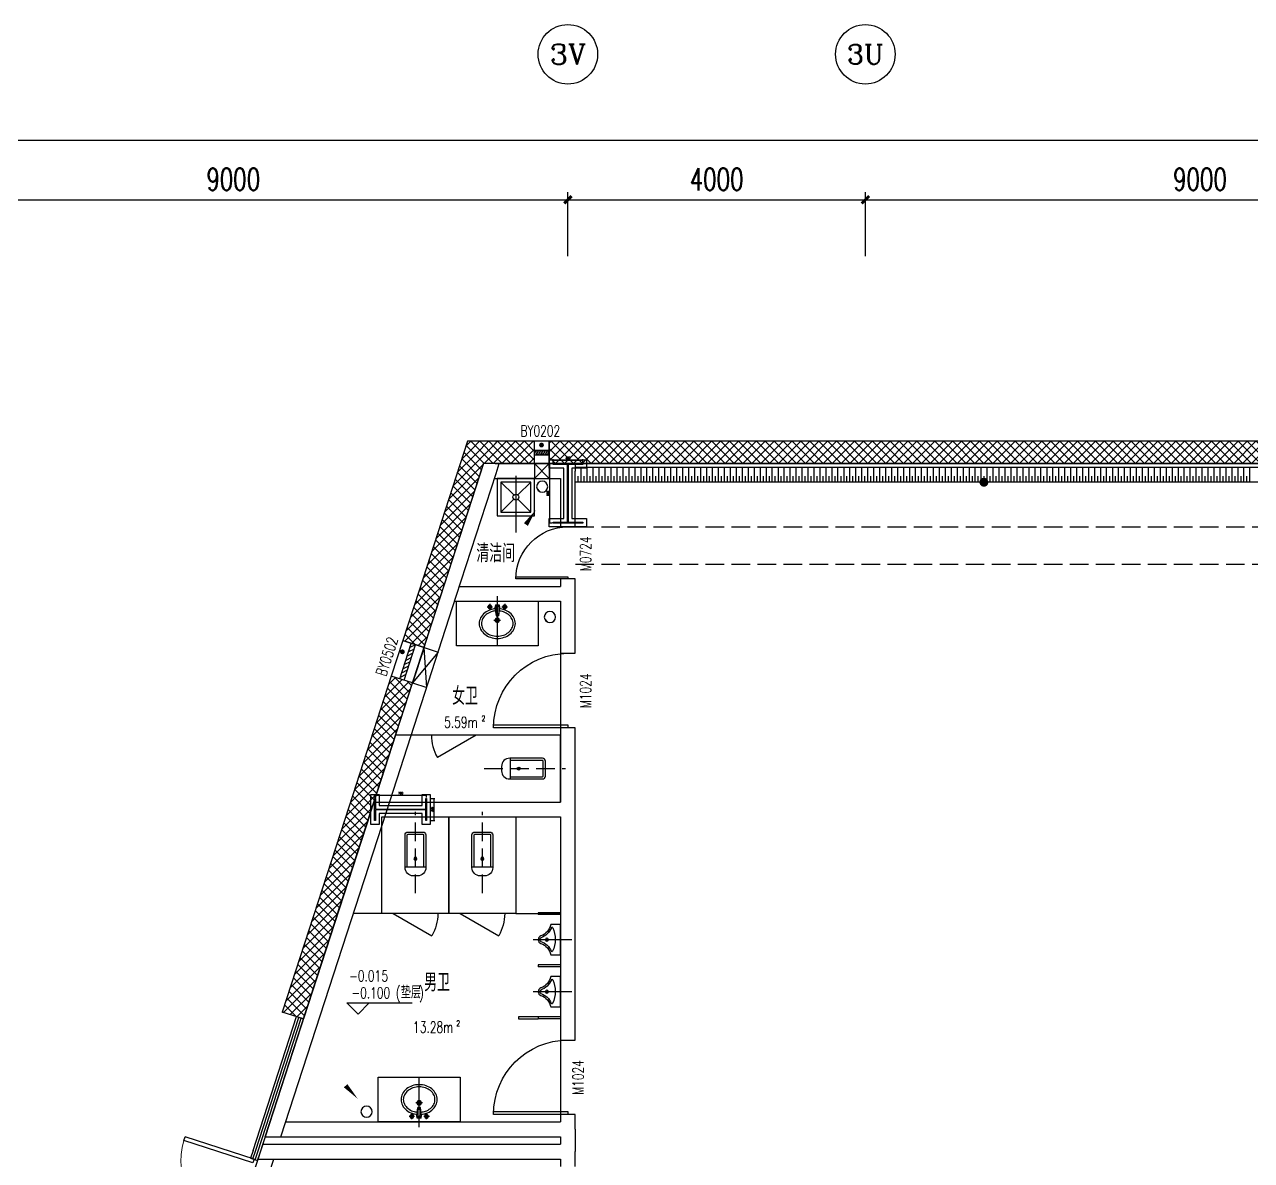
# Model space of a CAD drawing. Extents: x -474411 to 577939, y 0 to 1014176.
# Drawn here: x -302161 to -285662, y 611751 to 627024 of the extents above; entities that cross this region are included whole.
import ezdxf
from ezdxf.enums import TextEntityAlignment as Align

# ---------------------------------------------------------------- set-up
doc = ezdxf.new("R2010")
doc.units = 0
doc.header["$LTSCALE"] = 1000
doc.header["$MEASUREMENT"] = 0
for name, pattern in [('10平面$1$DOTE', [2.42, 2, -0.2, 0.02, -0.2]), ('DASH', [0.35, 0.25, -0.1]), ('DOTE', [2.42, 2, -0.2, 0.02, -0.2])]:
    doc.linetypes.add(name, pattern=pattern)
doc.layers.get('Defpoints').update_dxf_attribs({"color": 210})
for name, color, linetype in [('10平面$1$A-AXIS-DOTE', 14, '10平面$1$DOTE'), ('A-AXIS-D', 1, 'Continuous'), ('A-AXIS-DOTE', 14, 'DOTE'), ('A-AXIS-DP', 126, 'Continuous'), ('A-AXIS-SYMB', 3, 'Continuous'), ('A-HATCH-2', 251, 'Continuous'), ('A-LIN-V', 9, 'Continuous'), ('A-WC', 223, 'Continuous'), ('A-WINDOW', 140, 'Continuous'), ('A-彩色打印层', 12, 'Continuous'), ('A-防火门窗', 1, 'Continuous'), ('AS-COLN', 6, 'Continuous'), ('AS-WALL', 40, 'Continuous'), ('AS-结构边线层', 200, 'Continuous'), ('DIM_SYMB', 3, 'Continuous'), ('PUB_HATCH', 8, 'Continuous'), ('PUB_TEXT', 7, 'Continuous'), ('建-墙-幕', 4, 'Continuous'), ('建-房间', 7, 'Continuous'), ('建-标高', 3, 'Continuous'), ('建-门', 4, 'Continuous'), ('建-门窗编号', 7, 'Continuous')]:
    doc.layers.add(name, color=color, linetype=linetype)
doc.styles.add('_TCH_AXIS', font='COMPLEX', dxfattribs={"bigfont": 'GBCBIG'})
doc.styles.add('_TCH_DIM_T3', font='SIMPLEX', dxfattribs={"width": 0.705882, "bigfont": 'GBCBIG'})
doc.styles.add('_TCH_SPACE', font='SIMPLEX', dxfattribs={"height": 5, "bigfont": 'GBCBIG'})
doc.styles.add('A-STANDARD', font='SIMPLEX', dxfattribs={"bigfont": 'GBCBIG'})
doc.styles.add('A-WIN-LABEL', font='SIMPLEX', dxfattribs={"bigfont": 'GBCBIG'})
doc.dimstyles.new('_TCH_ARCH&&10', dxfattribs={"dimtxt": 29.75, "dimasz": 10, "dimexe": 10, "dimexo": 10, "dimgap": 12.625, "dimtad": 1, "dimdec": 0, "dimzin": 0, "dimdsep": 46, "dimtxsty": '_TCH_DIM_T3', "dimblk": 'ARCHTICK', "dimcen": 0.09, "dimclrt": 7, "dimazin": 2, "dimtfac": 1, "dimtdec": 0, "dimtix": 1, "dimtmove": 2, "dimatfit": 3, "dimfxl": 0, "dimtolj": 1, "dimtzin": 0, "dimarcsym": 0})
doc.dimstyles.new('_TCH_ARCH&&100', dxfattribs={"dimtxt": 297.5, "dimasz": 100, "dimexe": 100, "dimexo": 100, "dimgap": 126.25, "dimtad": 1, "dimdec": 0, "dimzin": 0, "dimdsep": 46, "dimtxsty": '_TCH_DIM_T3', "dimblk": 'ARCHTICK', "dimcen": 0.09, "dimclrt": 7, "dimazin": 2, "dimtfac": 1, "dimtdec": 0, "dimtix": 1, "dimtmove": 2, "dimatfit": 3, "dimfxl": 0, "dimtolj": 1, "dimtzin": 0, "dimarcsym": 0})
pattern_1 = [(45, (60, 0), (-60.000061, 60.000061), []), (135, (60, 0), (-60.000061, -60.000061), [])]

# ---------------------------------------------------------------- blocks, each defined once
blk = doc.blocks.new('厕卫')
at = {"layer": 'A-AXIS-DOTE', "color": 8, "linetype": 'DASH'}
blk.add_line((50, -823), (50, 272), dxfattribs=at)
at = {"layer": 'A-WC', "color": 8}
for p, q in [((-60, -40), (-60, -470)), ((150, -30), (-50, -30)), ((160, -470), (160, -40)), ((190, -470), (-90, -470)), ((350, -1097), (-170, -1397))]:
    blk.add_line(p, q, dxfattribs=at)
blk.add_lwpolyline([(-400, 203), (-400, -1097), (500, -1097), (500, 203)], close=True, dxfattribs=at)
blk.add_lwpolyline([(190, -40, 0.414214), (150, 0), (-50, 0, 0.414214), (-90, -40), (-90, -480, 0.414214), (20, -590), (80, -590, 0.414214), (190, -480)], format="xyb", close=True, dxfattribs=at)
blk.add_circle((50, -359), 20, dxfattribs=at)
for centre, radius, start, end in [((-50, -40), 10, 90, 180), ((150, -40), 10, 0, 90), ((350, -1097), 600, 180, 209.9999)]:
    blk.add_arc(centre, radius, start, end, dxfattribs=at)
for p in [(50, 0), (50, -359)]:
    blk.add_point(p, dxfattribs=at)
blk = doc.blocks.new('A$C34D37DA4')
at = {"color": 8, "ltscale": 0.5}
for points in [[(-250, -108), (250, -108), (250, 392), (-250, 392)], [(-200, -58), (200, -58), (200, 342), (-200, 342)]]:
    blk.add_lwpolyline(points, close=True, dxfattribs=at)
for points in [[(-200, 342), (-28, 171)], [(28, 171), (200, 342)], [(-200, -58), (-28, 114)], [(28, 114), (200, -58)]]:
    blk.add_lwpolyline(points, dxfattribs=at)
blk.add_circle((0, 142), 40, dxfattribs=at)
at = {"layer": 'A-AXIS-DOTE', "color": 8}
blk.add_lwpolyline([(0, 427), (0, -333)], dxfattribs=at)
blk = doc.blocks.new('43243')
at = {"layer": 'AS-结构边线层', "color": 8}
blk.add_lwpolyline([(-252354, 620570), (-254454, 620570), (-254454, 621120), (-263994, 621120), (-263994, 621290), (-277514, 621290), (-277514, 621120), (-279354, 621120), (-279354, 620570), (-281454, 620570), (-281454, 621120), (-295987, 621120), (-313454, 567286)], dxfattribs=at)
blk = doc.blocks.new('4324324')
at = {"layer": 'A-HATCH-2', "linetype": 'DASH'}
for p, q in [((-294754, 620270), (-135554, 620270)), ((-294754, 619770), (-135554, 619770))]:
    blk.add_line(p, q, dxfattribs=at)
blk = doc.blocks.new('_ArchTick')
at = {"color": 0, "linetype": 'ByBlock', "const_width": 0.4}
blk.add_lwpolyline([(-0.5, -0.5), (0.5, 0.5)], dxfattribs=at)
blk = doc.blocks.new('*D1169')
at = {"layer": 'A-AXIS-DP', "color": 0, "lineweight": -2}
for p, q in [((-295054, 621130), (-295054, 621179)), ((-295054, 621169), (-294654, 621169)), ((-294654, 621130), (-294654, 621179))]:
    blk.add_line(p, q, dxfattribs=at)
at = {"layer": 'Defpoints', "color": 0}
for p in [(-295054, 621120), (-294654, 621169), (-294654, 621120)]:
    blk.add_point(p, dxfattribs=at)
at = {"layer": 'A-AXIS-DP', "color": 0, "lineweight": -2, "xscale": 10, "yscale": 10, "zscale": 10, "rotation": 180}
blk.add_blockref('_ArchTick', (-295054, 621169), dxfattribs=at)
at = {"layer": 'A-AXIS-DP', "color": 0, "lineweight": -2, "xscale": 10, "yscale": 10, "zscale": 10}
blk.add_blockref('_ArchTick', (-294654, 621169), dxfattribs=at)
at = {"layer": 'A-AXIS-DP', "color": 7, "insert": (-294854, 621196), "char_height": 29.8, "attachment_point": 5, "style": '_TCH_DIM_T3'}
blk.add_mtext('\\A1;400', dxfattribs=at)
blk = doc.blocks.new('*D1170')
at = {"layer": 'A-AXIS-DP', "color": 0, "lineweight": -2}
for p, q in [((-295064, 621120), (-295105, 621120)), ((-295095, 620320), (-295095, 621120)), ((-295064, 620320), (-295105, 620320))]:
    blk.add_line(p, q, dxfattribs=at)
at = {"layer": 'Defpoints', "color": 0}
for p in [(-295095, 621120), (-295054, 621120), (-295054, 620320)]:
    blk.add_point(p, dxfattribs=at)
at = {"layer": 'A-AXIS-DP', "color": 0, "lineweight": -2, "xscale": 10, "yscale": 10, "zscale": 10}
for p, rotation in [((-295095, 621120), 90), ((-295095, 620320), 270)]:
    blk.add_blockref('_ArchTick', p, dxfattribs=dict(at, rotation=rotation))
at = {"layer": 'A-AXIS-DP', "color": 7, "insert": (-295123, 620720), "char_height": 29.8, "attachment_point": 5, "rotation": 90, "style": '_TCH_DIM_T3'}
blk.add_mtext('\\A1;800', dxfattribs=at)
blk = doc.blocks.new('*D1365')
at = {"layer": 'A-AXIS-DP', "color": 0, "lineweight": -2}
for p, q in [((-296694, 616620), (-296645, 616620)), ((-296655, 616620), (-296655, 616320)), ((-296694, 616320), (-296645, 616320))]:
    blk.add_line(p, q, dxfattribs=at)
at = {"layer": 'Defpoints', "color": 0}
for p in [(-296704, 616620), (-296704, 616320), (-296655, 616320)]:
    blk.add_point(p, dxfattribs=at)
at = {"layer": 'A-AXIS-DP', "color": 0, "lineweight": -2, "xscale": 10, "yscale": 10, "zscale": 10}
for p, rotation in [((-296655, 616620), 90), ((-296655, 616320), 270)]:
    blk.add_blockref('_ArchTick', p, dxfattribs=dict(at, rotation=rotation))
at = {"layer": 'A-AXIS-DP', "color": 7, "insert": (-296683, 616470), "char_height": 29.8, "attachment_point": 5, "rotation": 90, "style": '_TCH_DIM_T3'}
blk.add_mtext('\\A1;300', dxfattribs=at)
blk = doc.blocks.new('*D1366')
at = {"layer": 'A-AXIS-DP', "color": 0, "lineweight": -2}
for p, q in [((-297454, 616630), (-297454, 616671)), ((-297454, 616661), (-296754, 616661)), ((-296754, 616630), (-296754, 616671))]:
    blk.add_line(p, q, dxfattribs=at)
at = {"layer": 'Defpoints', "color": 0}
for p in [(-297454, 616620), (-296754, 616661), (-296754, 616620)]:
    blk.add_point(p, dxfattribs=at)
at = {"layer": 'A-AXIS-DP', "color": 0, "lineweight": -2, "xscale": 10, "yscale": 10, "zscale": 10, "rotation": 180}
blk.add_blockref('_ArchTick', (-297454, 616661), dxfattribs=at)
at = {"layer": 'A-AXIS-DP', "color": 0, "lineweight": -2, "xscale": 10, "yscale": 10, "zscale": 10}
blk.add_blockref('_ArchTick', (-296754, 616661), dxfattribs=at)
at = {"layer": 'A-AXIS-DP', "color": 7, "insert": (-297104, 616689), "char_height": 29.8, "attachment_point": 5, "style": '_TCH_DIM_T3'}
blk.add_mtext('\\A1;700', dxfattribs=at)
blk = doc.blocks.new('$lvtry$00000224')
at = {"color": 0}
for p, q in [((-363, 0), (-363, -300)), ((-338, 0), (-363, 0)), ((-338, 0), (-338, -300)), ((337, 0), (337, -300)), ((362, 0), (337, 0)), ((362, 0), (362, -300)), ((-338, -300), (-363, -300)), ((362, -300), (337, -300))]:
    blk.add_line(p, q, dxfattribs=at)
at = {"color": 0, "elevation": 0}
blk.add_lwpolyline([(-205, -131), (-205, 0), (205, 0), (205, -131, 0.268068), (51, -263, -0.317765), (0, -300, -0.317765), (-51, -263, 0.268068)], format="xyb", close=True, dxfattribs=at)
at = {"color": 0}
blk.add_circle((0, -182, 0), 20, dxfattribs=at)
for centre, radius, start, end in [((-152, -115, 0), 10, 114.1084, 248.1394), ((5, -466, 0), 395, 66.6675, 114.1084), ((-243, -341, 0), 233, 19.2639, 68.1394), ((243, -341, 0), 233, 110.4941, 160.7361), ((158, -113, 0), 10, 290.4941, 66.6675), ((0, -256, 0), 24, 199.2639, 269.4998), ((0, -256, 0), 24, 270.5002, 340.7361)]:
    blk.add_arc(centre, radius, start, end, dxfattribs=at)
blk.add_point((0, -182, 0), dxfattribs=at)
at = {"layer": 'A-AXIS-DOTE'}
blk.add_lwpolyline([(0, 153), (0, -367)], dxfattribs=at)
blk = doc.blocks.new('小便器')
at = {"layer": 'A-WC', "color": 8, "xscale": -1, "rotation": 89.99999999999999}
blk.add_blockref('$lvtry$00000224', (2044606, 1695654), dxfattribs=at)
blk = doc.blocks.new('45345')
at = {"layer": 'A-WC'}
h = blk.add_hatch(dxfattribs=at)
h.set_pattern_fill('ANSI31', color=8, scale=10)
h.set_pattern_definition([(30, (40598742844.535, 3385776346.45), (-7.9375, 13.74815), [])])
edge = h.paths.add_edge_path()
edge.add_arc((40598742441.347763, 3385774511.717568), 50, 0, 360)
at = {"layer": 'A-WC', "color": 8}
blk.add_circle((40598742441.347763, 3385774511.717568), 50, dxfattribs=at)
blk = doc.blocks.new('343243')
at = {"layer": '10平面$1$A-AXIS-DOTE', "color": 8}
blk.add_lwpolyline([(-137039, 783550), (-137039, 784210)], dxfattribs=at)
at = {"layer": 'A-WC', "color": 8}
for p, q in [((-137039, 783830), (-137039, 783920)), ((-137084, 783875), (-136994, 783875)), ((-137071, 783707), (-137056, 783814)), ((-137064, 783668), (-137056, 783814)), ((-137056, 783814), (-137022, 783814)), ((-137056, 783804), (-137022, 783804)), ((-137014, 783668), (-137022, 783814)), ((-137008, 783707), (-137022, 783814)), ((-137176, 783694), (-137103, 783694)), ((-137139, 783657), (-137139, 783731)), ((-137064, 783668), (-137071, 783707)), ((-137064, 783668), (-137014, 783668)), ((-137063, 783687), (-137015, 783687)), ((-137014, 783668), (-137008, 783707)), ((-136976, 783694), (-136903, 783694)), ((-136939, 783657), (-136939, 783731))]:
    blk.add_line(p, q, dxfattribs=at)
for points in [[(-137069, 783721, -0.055034), (-137132, 783735, -0.088849), (-137208, 783776, -0.104988), (-137263, 783843, -0.12017), (-137282, 783920, -0.12017), (-137263, 783997, -0.104988), (-137208, 784064, -0.088849), (-137132, 784105, -0.080052), (-137039, 784120, -0.080052)], [(-137065, 783751, -0.056066), (-137123, 783763, -0.088849), (-137190, 783800, -0.104988), (-137237, 783857, -0.12017), (-137252, 783920, -0.12017), (-137237, 783983, -0.104988), (-137190, 784040, -0.088849), (-137123, 784077, -0.080052), (-137039, 784090, -0.080052)], [(-137039, 784120, -0.080052), (-136946, 784105, -0.088849), (-136870, 784064, -0.104988), (-136815, 783997, -0.12017), (-136796, 783920, -0.12017), (-136815, 783843, -0.104988), (-136870, 783776, -0.088849), (-136946, 783735, -0.055034), (-137010, 783721, -0.080052)], [(-137039, 784090, -0.080052), (-136956, 784077, -0.088849), (-136889, 784040, -0.104988), (-136842, 783983, -0.12017), (-136826, 783920, -0.12017), (-136842, 783857, -0.104988), (-136889, 783800, -0.088849), (-136956, 783763, -0.056066), (-137014, 783751, -0.080052)]]:
    blk.add_lwpolyline(points, format="xyb", dxfattribs=at)
for centre, radius in [((-137039, 783875), 30), ((-137039, 783875), 20), ((-137139, 783694), 25), ((-137139, 783694), 15), ((-136939, 783694), 25), ((-136939, 783694), 15)]:
    blk.add_circle(centre, radius, dxfattribs=at)
for centre, start, end in [((-137040, 783695), 80.5252, 279.4748), ((-137038, 783695), 260.5252, 99.4748)]:
    blk.add_arc(centre, 7.19, start, end, dxfattribs=at)
blk = doc.blocks.new('34242343243')
at = {"color": 8}
for p, q in [((-294674, 620870), (-294674, 621070)), ((-294594, 620870), (-294594, 621070)), ((-294513, 620870), (-294513, 621070)), ((-294433, 620870), (-294433, 621070)), ((-294353, 620870), (-294353, 621070)), ((-294272, 620870), (-294272, 621070)), ((-294192, 620870), (-294192, 621070)), ((-294112, 620870), (-294112, 621070)), ((-294032, 620870), (-294032, 621070)), ((-293951, 620870), (-293951, 621070)), ((-293871, 620870), (-293871, 621070)), ((-293791, 620870), (-293791, 621070)), ((-293710, 620870), (-293710, 621070)), ((-293630, 620870), (-293630, 621070)), ((-293550, 620870), (-293550, 621070)), ((-293470, 620870), (-293470, 621070)), ((-293389, 620870), (-293389, 621070)), ((-293309, 620870), (-293309, 621070)), ((-293229, 620870), (-293229, 621070)), ((-293148, 620870), (-293148, 621070)), ((-293068, 620870), (-293068, 621070)), ((-292988, 620870), (-292988, 621070)), ((-292908, 620870), (-292908, 621070)), ((-292827, 620870), (-292827, 621070)), ((-292747, 620870), (-292747, 621070)), ((-292667, 620870), (-292667, 621070)), ((-292586, 620870), (-292586, 621070)), ((-292506, 620870), (-292506, 621070)), ((-292426, 620870), (-292426, 621070)), ((-292346, 620870), (-292346, 621070)), ((-292265, 620870), (-292265, 621070)), ((-292185, 620870), (-292185, 621070)), ((-292105, 620870), (-292105, 621070)), ((-292024, 620870), (-292024, 621070)), ((-291944, 620870), (-291944, 621070)), ((-291864, 620870), (-291864, 621070)), ((-291784, 620870), (-291784, 621070)), ((-291703, 620870), (-291703, 621070)), ((-291623, 620870), (-291623, 621070)), ((-291543, 620870), (-291543, 621070)), ((-291462, 620870), (-291462, 621070)), ((-291382, 620870), (-291382, 621070)), ((-291302, 620870), (-291302, 621070)), ((-291222, 620870), (-291222, 621070)), ((-291141, 620870), (-291141, 621070)), ((-291061, 620870), (-291061, 621070)), ((-290981, 620870), (-290981, 621070)), ((-290900, 620870), (-290900, 621070)), ((-290820, 620870), (-290820, 621070)), ((-290740, 620870), (-290740, 621070)), ((-290660, 620870), (-290660, 621070)), ((-290579, 620870), (-290579, 621070)), ((-290499, 620870), (-290499, 621070)), ((-290419, 620870), (-290419, 621070)), ((-290338, 620870), (-290338, 621070)), ((-290258, 620870), (-290258, 621070)), ((-290178, 620870), (-290178, 621070)), ((-290098, 620870), (-290098, 621070)), ((-290017, 620870), (-290017, 621070)), ((-289937, 620870), (-289937, 621070)), ((-289857, 620870), (-289857, 621070)), ((-289776, 620870), (-289776, 621070)), ((-289696, 620870), (-289696, 621070)), ((-289616, 620870), (-289616, 621070)), ((-289535, 620870), (-289535, 621070)), ((-289455, 620870), (-289455, 621070)), ((-289375, 620870), (-289375, 621070)), ((-289295, 620870), (-289295, 621070)), ((-289214, 620870), (-289214, 621070)), ((-289134, 620870), (-289134, 621070)), ((-289054, 620870), (-289054, 621070)), ((-288973, 620870), (-288973, 621070)), ((-288893, 620870), (-288893, 621070)), ((-288813, 620870), (-288813, 621070)), ((-288733, 620870), (-288733, 621070)), ((-288652, 620870), (-288652, 621070)), ((-288572, 620870), (-288572, 621070)), ((-288492, 620870), (-288492, 621070)), ((-288411, 620870), (-288411, 621070)), ((-288331, 620870), (-288331, 621070)), ((-288251, 620870), (-288251, 621070)), ((-288171, 620870), (-288171, 621070)), ((-288090, 620870), (-288090, 621070)), ((-288010, 620870), (-288010, 621070)), ((-287930, 620870), (-287930, 621070)), ((-287849, 620870), (-287849, 621070)), ((-287769, 620870), (-287769, 621070)), ((-287689, 620870), (-287689, 621070)), ((-287609, 620870), (-287609, 621070)), ((-287528, 620870), (-287528, 621070)), ((-287448, 620870), (-287448, 621070)), ((-287368, 620870), (-287368, 621070)), ((-287287, 620870), (-287287, 621070)), ((-287207, 620870), (-287207, 621070)), ((-287127, 620870), (-287127, 621070)), ((-287047, 620870), (-287047, 621070)), ((-286966, 620870), (-286966, 621070)), ((-286886, 620870), (-286886, 621070)), ((-286806, 620870), (-286806, 621070)), ((-286725, 620870), (-286725, 621070)), ((-286645, 620870), (-286645, 621070)), ((-286565, 620870), (-286565, 621070)), ((-286485, 620870), (-286485, 621070)), ((-286404, 620870), (-286404, 621070)), ((-286324, 620870), (-286324, 621070)), ((-286244, 620870), (-286244, 621070)), ((-286163, 620870), (-286163, 621070)), ((-286083, 620870), (-286083, 621070)), ((-286003, 620870), (-286003, 621070)), ((-285923, 620870), (-285923, 621070)), ((-285842, 620870), (-285842, 621070)), ((-285762, 620870), (-285762, 621070)), ((-285682, 620870), (-285682, 621070)), ((-294714, 620870), (-294714, 620950)), ((-294634, 620870), (-294634, 620950)), ((-294553, 620870), (-294553, 620950)), ((-294473, 620870), (-294473, 620950)), ((-294393, 620870), (-294393, 620950)), ((-294313, 620870), (-294313, 620950)), ((-294232, 620870), (-294232, 620950)), ((-294152, 620870), (-294152, 620950)), ((-294072, 620870), (-294072, 620950)), ((-293991, 620870), (-293991, 620950)), ((-293911, 620870), (-293911, 620950)), ((-293831, 620870), (-293831, 620950)), ((-293751, 620870), (-293751, 620950)), ((-293670, 620870), (-293670, 620950)), ((-293590, 620870), (-293590, 620950)), ((-293510, 620870), (-293510, 620950)), ((-293429, 620870), (-293429, 620950)), ((-293349, 620870), (-293349, 620950)), ((-293269, 620870), (-293269, 620950)), ((-293189, 620870), (-293189, 620950)), ((-293108, 620870), (-293108, 620950)), ((-293028, 620870), (-293028, 620950)), ((-292948, 620870), (-292948, 620950)), ((-292867, 620870), (-292867, 620950)), ((-292787, 620870), (-292787, 620950)), ((-292707, 620870), (-292707, 620950)), ((-292627, 620870), (-292627, 620950)), ((-292546, 620870), (-292546, 620950)), ((-292466, 620870), (-292466, 620950)), ((-292386, 620870), (-292386, 620950)), ((-292305, 620870), (-292305, 620950)), ((-292225, 620870), (-292225, 620950)), ((-292145, 620870), (-292145, 620950)), ((-292065, 620870), (-292065, 620950)), ((-291984, 620870), (-291984, 620950)), ((-291904, 620870), (-291904, 620950)), ((-291824, 620870), (-291824, 620950)), ((-291743, 620870), (-291743, 620950)), ((-291663, 620870), (-291663, 620950)), ((-291583, 620870), (-291583, 620950)), ((-291503, 620870), (-291503, 620950)), ((-291422, 620870), (-291422, 620950)), ((-291342, 620870), (-291342, 620950)), ((-291262, 620870), (-291262, 620950)), ((-291181, 620870), (-291181, 620950)), ((-291101, 620870), (-291101, 620950)), ((-291021, 620870), (-291021, 620950)), ((-290941, 620870), (-290941, 620950)), ((-290860, 620870), (-290860, 620950)), ((-290780, 620870), (-290780, 620950)), ((-290700, 620870), (-290700, 620950)), ((-290619, 620870), (-290619, 620950)), ((-290539, 620870), (-290539, 620950)), ((-290459, 620870), (-290459, 620950)), ((-290379, 620870), (-290379, 620950)), ((-290298, 620870), (-290298, 620950)), ((-290218, 620870), (-290218, 620950)), ((-290138, 620870), (-290138, 620950)), ((-290057, 620870), (-290057, 620950)), ((-289977, 620870), (-289977, 620950)), ((-289897, 620870), (-289897, 620950)), ((-289817, 620870), (-289817, 620950)), ((-289736, 620870), (-289736, 620950)), ((-289656, 620870), (-289656, 620950)), ((-289576, 620870), (-289576, 620950)), ((-289495, 620870), (-289495, 620950)), ((-289415, 620870), (-289415, 620950)), ((-289335, 620870), (-289335, 620950)), ((-289254, 620870), (-289254, 620950)), ((-289174, 620870), (-289174, 620950)), ((-289094, 620870), (-289094, 620950)), ((-289014, 620870), (-289014, 620950)), ((-288933, 620870), (-288933, 620950)), ((-288853, 620870), (-288853, 620950)), ((-288773, 620870), (-288773, 620950)), ((-288692, 620870), (-288692, 620950)), ((-288612, 620870), (-288612, 620950)), ((-288532, 620870), (-288532, 620950)), ((-288452, 620870), (-288452, 620950)), ((-288371, 620870), (-288371, 620950)), ((-288291, 620870), (-288291, 620950)), ((-288211, 620870), (-288211, 620950)), ((-288130, 620870), (-288130, 620950)), ((-288050, 620870), (-288050, 620950)), ((-287970, 620870), (-287970, 620950)), ((-287890, 620870), (-287890, 620950)), ((-287809, 620870), (-287809, 620950)), ((-287729, 620870), (-287729, 620950)), ((-287649, 620870), (-287649, 620950)), ((-287568, 620870), (-287568, 620950)), ((-287488, 620870), (-287488, 620950)), ((-287408, 620870), (-287408, 620950)), ((-287328, 620870), (-287328, 620950)), ((-287247, 620870), (-287247, 620950)), ((-287167, 620870), (-287167, 620950)), ((-287087, 620870), (-287087, 620950)), ((-287006, 620870), (-287006, 620950)), ((-286926, 620870), (-286926, 620950)), ((-286846, 620870), (-286846, 620950)), ((-286766, 620870), (-286766, 620950)), ((-286685, 620870), (-286685, 620950)), ((-286605, 620870), (-286605, 620950)), ((-286525, 620870), (-286525, 620950)), ((-286444, 620870), (-286444, 620950)), ((-286364, 620870), (-286364, 620950)), ((-286284, 620870), (-286284, 620950)), ((-286204, 620870), (-286204, 620950)), ((-286123, 620870), (-286123, 620950)), ((-286043, 620870), (-286043, 620950)), ((-285963, 620870), (-285963, 620950)), ((-285882, 620870), (-285882, 620950)), ((-285802, 620870), (-285802, 620950)), ((-285722, 620870), (-285722, 620950))]:
    blk.add_line(p, q, dxfattribs=at)
at = {"layer": 'A-LIN-V', "color": 8}
for p, q in [((-281908, 621070), (-294754, 621070)), ((-281908, 620870), (-294754, 620870))]:
    blk.add_line(p, q, dxfattribs=at)
at = {"layer": 'Defpoints', "color": 8}
for p in [(-294754, 620870), (-294674, 620870), (-294594, 620870), (-294513, 620870), (-294433, 620870), (-294353, 620870), (-294272, 620870), (-294192, 620870), (-294112, 620870), (-294032, 620870), (-293951, 620870), (-293871, 620870), (-293791, 620870), (-293710, 620870), (-293630, 620870), (-293550, 620870), (-293470, 620870), (-293389, 620870), (-293309, 620870), (-293229, 620870), (-293148, 620870), (-293068, 620870), (-292988, 620870), (-292908, 620870), (-292827, 620870), (-292747, 620870), (-292667, 620870), (-292586, 620870), (-292506, 620870), (-292426, 620870), (-292346, 620870), (-292265, 620870), (-292185, 620870), (-292105, 620870), (-292024, 620870), (-291944, 620870), (-291864, 620870), (-291784, 620870), (-291703, 620870), (-291623, 620870), (-291543, 620870), (-291462, 620870), (-291382, 620870), (-291302, 620870), (-291222, 620870), (-291141, 620870), (-291061, 620870), (-290981, 620870), (-290900, 620870), (-290820, 620870), (-290740, 620870), (-290660, 620870), (-290579, 620870), (-290499, 620870), (-290419, 620870), (-290338, 620870), (-290258, 620870), (-290178, 620870), (-290098, 620870), (-290017, 620870), (-289937, 620870), (-289857, 620870), (-289776, 620870), (-289696, 620870), (-289616, 620870), (-289535, 620870), (-289455, 620870), (-289375, 620870), (-289295, 620870), (-289214, 620870), (-289134, 620870), (-289054, 620870), (-288973, 620870), (-288893, 620870), (-288813, 620870), (-288733, 620870), (-288652, 620870), (-288572, 620870), (-288492, 620870), (-288411, 620870), (-288331, 620870), (-288251, 620870), (-288171, 620870), (-288090, 620870), (-288010, 620870), (-287930, 620870), (-287849, 620870), (-287769, 620870), (-287689, 620870), (-287609, 620870), (-287528, 620870), (-287448, 620870), (-287368, 620870), (-287287, 620870), (-287207, 620870), (-287127, 620870), (-287047, 620870), (-286966, 620870), (-286886, 620870), (-286806, 620870), (-286725, 620870), (-286645, 620870), (-286565, 620870), (-286485, 620870), (-286404, 620870), (-286324, 620870), (-286244, 620870), (-286163, 620870), (-286083, 620870), (-286003, 620870), (-285923, 620870), (-285842, 620870), (-285762, 620870), (-285682, 620870)]:
    blk.add_point(p, dxfattribs=at)
blk = doc.blocks.new('*U29')
at = {"color": 0}
blk.add_lwpolyline([(500, 0), (500, 1000), (460, 1000), (460, 0)], close=True, dxfattribs=at)
blk.add_arc((500, 0), 1000, 90, 180, dxfattribs=at)
blk = doc.blocks.new('*U28')
at = {"color": 0, "xscale": 0.001, "yscale": 0.001, "zscale": 0.001}
blk.add_blockref('*U29', (0, 0), dxfattribs=at)
blk = doc.blocks.new('10平面$0$$DorLib2D$00000002')
at = {"color": 8}
for p, q in [((-0.5, 0), (-0.5, 0.4875)), ((-0.475, 0.4875), (-0.5, 0.4875)), ((-0.475, 0), (-0.475, 0.4875)), ((0.475, 0), (0.475, 0.4875)), ((0.475, 0.4875), (0.5, 0.4875)), ((0.5, 0), (0.5, 0.4875)), ((-0.5, 0), (-0.475, 0)), ((0.5, 0), (0.475, 0))]:
    blk.add_line(p, q, dxfattribs=at)
at = {"color": 8, "lineweight": 13}
for centre, start, end in [((-0.4875, 0), 0, 88.53072), ((0.4875, 0), 91.46928, 180)]:
    blk.add_arc(centre, 0.4875, start, end, dxfattribs=at)
blk = doc.blocks.new('*U71')
at = {"color": 0}
for p, q in [((-250, 150), (250, 150)), ((250, 30), (-250, 30)), ((-250, -30), (-190, 30)), ((-190, -30), (-130, 30)), ((-130, -30), (-70, 30)), ((-70, -30), (-10, 30)), ((-10, -30), (50, 30)), ((50, -30), (110, 30)), ((110, -30), (170, 30)), ((170, -30), (230, 30)), ((250, -30), (-250, -30)), ((-250, -150), (250, -150))]:
    blk.add_line(p, q, dxfattribs=at)
for points in [[(-250, -150), (-250, 150)], [(250, -150), (250, 150)]]:
    blk.add_lwpolyline(points, dxfattribs=at)
blk = doc.blocks.new('*U70')
at = {"color": 0, "xscale": 0.001999999996058992, "yscale": 0.003333333333333334, "zscale": 0.001999999996058992}
blk.add_blockref('*U71', (0, 0), dxfattribs=at)
blk = doc.blocks.new('*D697')
at = {"layer": 'A-AXIS-D', "color": 0, "lineweight": -2}
for p, q in [((-303854, 623910), (-303854, 624768)), ((-294854, 623910), (-294854, 624768)), ((-303854, 624668), (-294854, 624668))]:
    blk.add_line(p, q, dxfattribs=at)
at = {"layer": 'Defpoints', "color": 0}
for p in [(-294854, 624668), (-303854, 623810), (-294854, 623810)]:
    blk.add_point(p, dxfattribs=at)
at = {"layer": 'A-AXIS-D', "color": 0, "lineweight": -2, "xscale": 100, "yscale": 100, "zscale": 100, "rotation": 180}
blk.add_blockref('_ArchTick', (-303854, 624668), dxfattribs=at)
at = {"layer": 'A-AXIS-D', "color": 0, "lineweight": -2, "xscale": 100, "yscale": 100, "zscale": 100}
blk.add_blockref('_ArchTick', (-294854, 624668), dxfattribs=at)
at = {"layer": 'A-AXIS-D', "color": 7, "insert": (-299354, 624943), "char_height": 297.5, "attachment_point": 5, "style": '_TCH_DIM_T3'}
blk.add_mtext('\\A1;9000', dxfattribs=at)
blk = doc.blocks.new('*D671')
at = {"layer": 'A-AXIS-D', "color": 0, "lineweight": -2}
for p, q in [((-294854, 623910), (-294854, 624768)), ((-290854, 623910), (-290854, 624768)), ((-294854, 624668), (-290854, 624668))]:
    blk.add_line(p, q, dxfattribs=at)
at = {"layer": 'Defpoints', "color": 0}
for p in [(-290854, 624668), (-294854, 623810), (-290854, 623810)]:
    blk.add_point(p, dxfattribs=at)
at = {"layer": 'A-AXIS-D', "color": 0, "lineweight": -2, "xscale": 100, "yscale": 100, "zscale": 100, "rotation": 180}
blk.add_blockref('_ArchTick', (-294854, 624668), dxfattribs=at)
at = {"layer": 'A-AXIS-D', "color": 0, "lineweight": -2, "xscale": 100, "yscale": 100, "zscale": 100}
blk.add_blockref('_ArchTick', (-290854, 624668), dxfattribs=at)
at = {"layer": 'A-AXIS-D', "color": 7, "insert": (-292854, 624943), "char_height": 297.5, "attachment_point": 5, "style": '_TCH_DIM_T3'}
blk.add_mtext('\\A1;4000', dxfattribs=at)
blk = doc.blocks.new('*D672')
at = {"layer": 'A-AXIS-D', "color": 0, "lineweight": -2}
for p, q in [((-290854, 623910), (-290854, 624768)), ((-281854, 623910), (-281854, 624768)), ((-290854, 624668), (-281854, 624668))]:
    blk.add_line(p, q, dxfattribs=at)
at = {"layer": 'Defpoints', "color": 0}
for p in [(-281854, 624668), (-290854, 623810), (-281854, 623810)]:
    blk.add_point(p, dxfattribs=at)
at = {"layer": 'A-AXIS-D', "color": 0, "lineweight": -2, "xscale": 100, "yscale": 100, "zscale": 100, "rotation": 180}
blk.add_blockref('_ArchTick', (-290854, 624668), dxfattribs=at)
at = {"layer": 'A-AXIS-D', "color": 0, "lineweight": -2, "xscale": 100, "yscale": 100, "zscale": 100}
blk.add_blockref('_ArchTick', (-281854, 624668), dxfattribs=at)
at = {"layer": 'A-AXIS-D', "color": 7, "insert": (-286354, 624943), "char_height": 297.5, "attachment_point": 5, "style": '_TCH_DIM_T3'}
blk.add_mtext('\\A1;9000', dxfattribs=at)
blk = doc.blocks.new('*D682')
at = {"layer": 'A-AXIS-D', "color": 0, "lineweight": -2}
for p, q in [((-313754, 624010), (-313754, 625568)), ((-128054, 624010), (-128054, 625568)), ((-313754, 625468), (-128054, 625468))]:
    blk.add_line(p, q, dxfattribs=at)
at = {"layer": 'Defpoints', "color": 0}
for p in [(-128054, 625468), (-313754, 623910), (-128054, 623910)]:
    blk.add_point(p, dxfattribs=at)
at = {"layer": 'A-AXIS-D', "color": 0, "lineweight": -2, "xscale": 100, "yscale": 100, "zscale": 100, "rotation": 180}
blk.add_blockref('_ArchTick', (-313754, 625468), dxfattribs=at)
at = {"layer": 'A-AXIS-D', "color": 0, "lineweight": -2, "xscale": 100, "yscale": 100, "zscale": 100}
blk.add_blockref('_ArchTick', (-128054, 625468), dxfattribs=at)
at = {"layer": 'A-AXIS-D', "color": 7, "insert": (-220904, 625743), "char_height": 297.5, "attachment_point": 5, "style": '_TCH_DIM_T3'}
blk.add_mtext('\\A1;185700', dxfattribs=at)
blk = doc.blocks.new('42343')
at = {"layer": 'A-HATCH-2', "color": 8}
for points in [[(-295104.2, 621170), (-294604.2, 621170), (-294604.2, 621058), (-294800.2, 621058), (-294800.2, 620382), (-294604.2, 620382), (-294604.2, 620270), (-295104.2, 620270), (-295104.2, 620382), (-294908.2, 620382), (-294908.2, 621058), (-295104.2, 621058)], [(-296704.2, 616670), (-296704.2, 616270), (-296816.2, 616270), (-296816.2, 616416), (-297392.2, 616416), (-297392.2, 616270), (-297504.2, 616270), (-297504.2, 616670), (-297392.2, 616670), (-297392.2, 616524), (-296816.2, 616524), (-296816.2, 616670)]]:
    blk.add_lwpolyline(points, close=True, dxfattribs=at)
at = {"layer": 'AS-COLN', "color": 8}
for points in [[(-295054.2, 621120), (-294654.2, 621120), (-294654.2, 621108), (-294850.2, 621108), (-294850.2, 620332), (-294654.2, 620332), (-294654.2, 620320), (-295054.2, 620320), (-295054.2, 620332), (-294858.2, 620332), (-294858.2, 621108), (-295054.2, 621108)], [(-296754.2, 616620), (-296754.2, 616320), (-296766.2, 616320), (-296766.2, 616466), (-297442.2, 616466), (-297442.2, 616320), (-297454.2, 616320), (-297454.2, 616620), (-297442.2, 616620), (-297442.2, 616474), (-296766.2, 616474), (-296766.2, 616620)]]:
    blk.add_lwpolyline(points, close=True, dxfattribs=at)
at = {"layer": 'A-AXIS-DP', "color": 8}
for p1, p2, distance, picture, middle in [((-295054.2, 621120), (-294654.2, 621120), 48.8, '*D1169', (-294854.2, 621196.2)), ((-295054.2, 620320), (-295054.2, 621120), 41.3, '*D1170', (-295122.9, 620720)), ((-297454.2, 616620), (-296754.2, 616620), 41.3, '*D1366', (-297104.2, 616688.7)), ((-296704.2, 616620), (-296704.2, 616320), 48.7, '*D1365', (-296682.9, 616470))]:
    dim = blk.add_aligned_dim(p1=p1, p2=p2, distance=distance, dimstyle='_TCH_ARCH&&10', dxfattribs=at)
    dim.commit()
    dim.dimension.update_dxf_attribs({"geometry": picture, "text_midpoint": middle})

msp = doc.modelspace()

# ---------------------------------------------------------------- hatches: boundary and pattern name
at = {"layer": 'PUB_HATCH'}
h = msp.add_hatch(dxfattribs=at)
h.set_pattern_fill('多孔材料', color=8, scale=30, style=0)
h.set_pattern_definition(pattern_1)
h.paths.add_polyline_path([(-295987, 621120.1), (-296205.1, 621420.1), (-296855.2, 619416.3), (-296569.9, 619323.7)])
h = msp.add_hatch(dxfattribs=at)
h.set_pattern_fill('多孔材料', color=8, scale=30, style=0)
h.set_pattern_definition(pattern_1)
h.paths.add_polyline_path([(-295833.2, 621120.1), (-295833.2, 621420.1), (-296205.1, 621420.1), (-295987, 621120.1)])
h = msp.add_hatch(dxfattribs=at)
h.set_pattern_fill('多孔材料', color=8, scale=30, style=0)
h.set_pattern_definition(pattern_1)
h.paths.add_polyline_path([(-295833.2, 621120.1), (-295304.2, 621120.1), (-295304.2, 621420.1), (-295833.2, 621420.1)])
h = msp.add_hatch(dxfattribs=at)
h.set_pattern_fill('多孔材料', color=8, scale=30, style=0)
h.set_pattern_definition(pattern_1)
h.paths.add_polyline_path([(-281154.2, 621420.1), (-295104.2, 621420.1), (-295104.2, 621120.1), (-281454.2, 621120.1)])
h = msp.add_hatch(dxfattribs=at)
h.set_pattern_fill('多孔材料', color=8, scale=30, style=0)
h.set_pattern_definition(pattern_1)
h.paths.add_polyline_path([(-296855.2, 619416.3), (-297074.6, 618740), (-296789.3, 618647.4), (-296569.9, 619323.7)])
h = msp.add_hatch(dxfattribs=at)
h.set_pattern_fill('多孔材料', color=8, scale=30, style=0)
h.set_pattern_definition(pattern_1)
h.paths.add_polyline_path([(-297510.8, 616423.7), (-296943.6, 618171.9), (-297228.9, 618264.4), (-297796.2, 616516.3)])
h = msp.add_hatch(dxfattribs=at)
h.set_pattern_fill('多孔材料', color=8, scale=30, style=0)
h.set_pattern_definition(pattern_1)
h.paths.add_polyline_path([(-297510.8, 616423.7), (-297796.2, 616516.3), (-298694.9, 613746.3), (-298409.5, 613653.7)])

# ---------------------------------------------------------------- linework, layer by layer
at = {"layer": 'A-AXIS-D', "color": 8}
for centre in [(-294854.2, 626624), (-290854.2, 626624)]:
    msp.add_circle(centre, 400, dxfattribs=at)
at = {"layer": 'A-AXIS-DOTE', "color": 8, "linetype": 'DASH'}
msp.add_line((-295980.1, 617020), (-294885.1, 617020), dxfattribs=at)
at = {"layer": 'A-AXIS-SYMB', "color": 8, "const_width": 32}
for points in [[(-295201.3, 621356.1, 1), (-295217.1, 621384, 1)], [(-297068.3, 618579.1, 1), (-297091.7, 618600.9, 1)]]:
    msp.add_lwpolyline(points, format="xyb", close=True, dxfattribs=at)
at = {"layer": 'A-WC', "color": 8}
for p, q in [((-296090, 617470), (-296609.6, 617170)), ((-295626.6, 616880.2), (-295626.6, 617159.8)), ((-295197, 617129.8), (-295626.6, 617129.8)), ((-295187, 616920.2), (-295187, 617119.8)), ((-295626.6, 616910.2), (-295197, 616910.2)), ((-297318, 615070), (-297739.8, 615070)), ((-295554.2, 615070), (-294954.2, 615070)), ((-295254.2, 613682.5), (-295518, 613682.5)), ((-295518, 613682.5), (-295518, 613672.5)), ((-295518, 613672.5), (-295518, 613662.5)), ((-295518, 613662.5), (-295518, 613657.5)), ((-295518, 613657.5), (-295254.2, 613657.5))]:
    msp.add_line(p, q, dxfattribs=at)
for points in [[(-296354.2, 619270), (-295254.2, 619270), (-295254.2, 618670), (-296354.2, 618670), (-296354.2, 619270)], [(-296304.2, 612270), (-297404.2, 612270), (-297404.2, 612870), (-296304.2, 612870), (-296304.2, 612270)]]:
    msp.add_lwpolyline(points, dxfattribs=at)
msp.add_lwpolyline([(-294954.2, 617470), (-297171.3, 617470), (-297463.3, 616570), (-294954.2, 616570)], close=True, dxfattribs=at)
msp.add_lwpolyline([(-295197, 616880.2, 0.4142136), (-295157, 616920.2), (-295157, 617119.8, 0.4142136), (-295197, 617159.8), (-295636.6, 617159.8, 0.4142136), (-295746.6, 617049.8), (-295746.6, 616990.2, 0.4142136), (-295636.6, 616880.2)], format="xyb", close=True, dxfattribs=at)
msp.add_circle((-295515.6, 617020), 20, dxfattribs=at)
for centre, radius, start, end in [((-296090, 617470), 600, 180, 209.99988), ((-295197, 617119.8), 10, 0, 90), ((-295197, 616920.2), 10, 270, 0)]:
    msp.add_arc(centre, radius, start, end, dxfattribs=at)
for p in [(-295515.6, 617020), (-295157, 617020)]:
    msp.add_point(p, dxfattribs=at)
at = {"layer": 'A-WINDOW', "color": 8}
for p, q in [((-295304.2, 621120.1), (-295304.2, 620920.1)), ((-295105.4, 620920.1), (-295304.2, 621120.1)), ((-295104.2, 621120.1), (-295304.2, 620920.1)), ((-295105.4, 621120), (-295105.4, 620920.1)), ((-296599, 618585.7), (-296943.6, 618171.9)), ((-296789.3, 618647.4), (-296599, 618585.7)), ((-296753.4, 618110.1), (-296789.3, 618647.4)), ((-296943.6, 618171.9), (-296753.4, 618110.1))]:
    msp.add_line(p, q, dxfattribs=at)
at = {"layer": 'A-彩色打印层', "color": 8}
for p, q in [((-297960.2, 615038.7), (-297923.7, 615151.2)), ((-299454, 609786.8), (-298810.5, 611770))]:
    msp.add_line(p, q, dxfattribs=at)
at = {"layer": 'AS-WALL', "color": 8}
for p, q in [((-296205.1, 621420.1), (-296855.2, 619416.3)), ((-295833.2, 621420.1), (-296205.1, 621420.1)), ((-295304.2, 621420.1), (-295833.2, 621420.1)), ((-295304.2, 621120.1), (-295304.2, 621420.1)), ((-281154.2, 621420.1), (-295104.2, 621420.1)), ((-295104.2, 621420.1), (-295104.2, 621120.1)), ((-295987, 621120.1), (-296569.9, 619323.7)), ((-296544.8, 619400.9), (-296009.4, 621050.9)), ((-296009.4, 621050.9), (-295987, 621120.1)), ((-295833.2, 621120.1), (-295987, 621120.1)), ((-295833.2, 621120.1), (-295304.2, 621120.1)), ((-295819.2, 620989.2), (-295776.7, 621120.1)), ((-295776.7, 621120.1), (-294954.2, 621120.1)), ((-295104.2, 621120.1), (-281454.2, 621120.1)), ((-294954.2, 621120), (-294954.2, 621120.1)), ((-294754.2, 621120), (-294954.2, 621120)), ((-294754.2, 621120), (-294754.2, 621020.1)), ((-296354.6, 619339.1), (-295819.2, 620989.2)), ((-295841.6, 620920.1), (-294954.2, 620920.1)), ((-294954.2, 620920.1), (-294954.2, 620270)), ((-294754.2, 620270), (-294754.2, 621020.1)), ((-294954.2, 620270), (-294754.2, 620270)), ((-294754.2, 619570), (-294954.2, 619570)), ((-294954.2, 619570), (-294954.2, 619470)), ((-294754.2, 619370), (-294754.2, 619570)), ((-297485.8, 616500.9), (-296544.8, 619400.9)), ((-296855.2, 619416.3), (-297074.6, 618740)), ((-296522.4, 619470), (-296522.4, 619470)), ((-296312.1, 619470), (-294954.2, 619470)), ((-297295.5, 616439.1), (-296354.6, 619339.1)), ((-296789.3, 618647.4), (-296569.9, 619323.7)), ((-296587.3, 619270), (-296587.3, 619270)), ((-296377, 619270), (-294954.2, 619270)), ((-294954.2, 619270), (-294954.2, 618570)), ((-294754.2, 618570), (-294754.2, 619370)), ((-297074.6, 618740), (-296789.3, 618647.4)), ((-294954.2, 618570), (-294754.2, 618570)), ((-297228.9, 618264.4), (-297796.2, 616516.3)), ((-296943.6, 618171.9), (-297228.9, 618264.4)), ((-297510.8, 616423.7), (-296943.6, 618171.9)), ((-294754.2, 617570), (-294954.2, 617570)), ((-294954.2, 617570), (-294954.2, 616570)), ((-294754.2, 616470), (-294754.2, 617570)), ((-298923.4, 612070), (-297485.8, 616500.9)), ((-298713.1, 612070), (-297295.5, 616439.1)), ((-297796.2, 616516.3), (-298694.9, 613746.3)), ((-297463.3, 616570), (-297463.3, 616570)), ((-297253.1, 616570), (-294954.2, 616570)), ((-294754.2, 613370), (-294754.2, 616470)), ((-297510.8, 616423.7), (-298409.5, 613653.7)), ((-297528.2, 616370), (-297528.2, 616370)), ((-297318, 616370), (-294954.2, 616370)), ((-294954.2, 616370), (-294954.2, 613370)), ((-298409.5, 613653.7), (-298694.9, 613746.3)), ((-294954.2, 613370), (-294754.2, 613370)), ((-294754.2, 612370), (-294954.2, 612370)), ((-294954.2, 612370), (-294954.2, 612270)), ((-294754.2, 612170), (-294754.2, 612370)), ((-298648.3, 612270), (-294954.2, 612270)), ((-294754.2, 612170), (-294754.2, 611870)), ((-298923.4, 612070), (-298713.1, 612070)), ((-298713.1, 612070), (-294954.2, 612070)), ((-294954.2, 612070), (-294954.2, 611970)), ((-298955.9, 611970), (-294954.2, 611970)), ((-294754.2, 611670), (-294754.2, 611870)), ((-299020.7, 611770), (-294954.2, 611770)), ((-294954.2, 611770), (-294954.2, 611670))]:
    msp.add_line(p, q, dxfattribs=at)
at = {"layer": 'DIM_SYMB', "color": 8, "const_width": 60}
msp.add_lwpolyline([(-289273.4, 620896.9, 1), (-289246.6, 620843.2, 1)], format="xyb", close=True, dxfattribs=at)
at = {"layer": 'DIM_SYMB', "color": 8}
for points in [[(-295581, 620063.6, 0, 0, 0), (-295284.2, 620500, 0, 64, 0), (-295419.2, 620301.6, 0, 0, 0)], [(-298200, 613140, 0, 0, 0), (-297680, 612580, 0, 64, 0), (-297843.3, 612755.9, 0, 0, 0)]]:
    msp.add_lwpolyline(points, format="xyseb", dxfattribs=at)
at = {"layer": '建-墙-幕', "color": 8}
for p, q in [((-299088.4, 611885.4), (-298504.7, 613684.6)), ((-299056.7, 611875.1), (-298473, 613674.3)), ((-299025, 611864.9), (-298441.3, 613664)), ((-298993.3, 611854.6), (-298409.5, 613653.7)), ((-298504.7, 613684.6), (-298409.5, 613653.7)), ((-299088.4, 611885.4), (-299121.9, 611782.2)), ((-299090.2, 611771.9), (-299056.7, 611875.1)), ((-299058.5, 611761.6), (-299025, 611864.9)), ((-299026.8, 611751.3), (-298993.3, 611854.6)), ((-299121.9, 611782.2), (-299026.8, 611751.3))]:
    msp.add_line(p, q, dxfattribs=at)
at = {"layer": '建-标高', "color": 8}
for p, q in [((-297676.4, 613720), (-297826.4, 613870)), ((-297826.4, 613870), (-296946.4, 613870)), ((-297676.4, 613720), (-297526.4, 613870))]:
    msp.add_line(p, q, dxfattribs=at)
at = {"layer": '建-门', "color": 8}
for p, q in [((-294954.2, 618570), (-294954.2, 617570)), ((-294954.2, 613370), (-294954.2, 612370))]:
    msp.add_line(p, q, dxfattribs=at)

# ---------------------------------------------------------------- block references
at = {"color": 8, "xscale": -1}
for p in [(-296854.2, 616167.2), (-295954.2, 616167.2)]:
    msp.add_blockref('厕卫', p, dxfattribs=at)
at = {"color": 8, "rotation": 180.0000000000122}
for p in [(1749651.9, 2310373.6), (1749651.9, 2309673.6)]:
    msp.add_blockref('小便器', p, dxfattribs=at)
at = {"layer": 'A-LIN-V', "color": 8, "xscale": -1.5, "yscale": 1.5, "zscale": 1.5, "rotation": 342.0237134181253}
for p in [(56357642643.3, -23624702362.3), (56357642746.9, -23624704115.4), (56357640281.1, -23624710765.4)]:
    msp.add_blockref('45345', p, dxfattribs=at)
at = {"layer": 'A-WC', "color": 8}
msp.add_blockref('A$C34D37DA4', (-295554.2, 620527.8), dxfattribs=at)
at = {"layer": 'A-WINDOW', "color": 8}
for name in ['43243', '42343', '4324324']:
    msp.add_blockref(name, (0, 0), dxfattribs=at)
ref = msp.add_blockref('*U70', (-295204.2, 621270.1), dxfattribs=dict(at, xscale=200, yscale=-300, zscale=300, rotation=180.0000000003008))
ref.add_attrib('A', 'BY0202', (-295491.7, 621485.6), dxfattribs={"layer": '建-门窗编号', "ltscale": 500, "height": 148.75, "style": 'A-WIN-LABEL', "width": 0.705882})
at = {"layer": 'A-WINDOW', "color": 8, "xscale": -1}
for p, rotation in [((-158765, 1402890), 180), ((-433893.4, -171350), 359.9999999999804)]:
    msp.add_blockref('343243', p, dxfattribs=dict(at, rotation=rotation))
at = {"layer": 'A-WINDOW', "color": 8}
ref = msp.add_blockref('*U70', (-297009.1, 618455.9), dxfattribs=dict(at, xscale=500.000000985252, yscale=-300, zscale=300, rotation=252.0237134181314))
ref.add_attrib('A', 'BY0502', (-297300.6, 618248.3), dxfattribs={"layer": '建-门窗编号', "ltscale": 500, "height": 148.75, "rotation": 72.02371, "style": 'A-WIN-LABEL', "width": 0.705882})
at = {"layer": 'A-防火门窗', "color": 8, "xscale": -2000, "yscale": 2000, "zscale": 100, "rotation": 72.0237134181378}
msp.add_blockref('10平面$0$$DorLib2D$00000002', (-299383, 610815.6), dxfattribs=at)
at = {"layer": 'DIM_SYMB', "color": 8}
msp.add_blockref('34242343243', (0, 0), dxfattribs=at)
at = {"layer": '建-门', "color": 8}
ref = msp.add_blockref('*U28', (-294854.2, 619920), dxfattribs=dict(at, xscale=700, yscale=-700, zscale=199.9999999999998, rotation=269.9999999977665))
ref.add_attrib('A', 'M0724', (-294542.3, 619672.5), dxfattribs={"layer": '建-门窗编号', "ltscale": 500, "height": 148.75, "rotation": 90, "style": 'A-WIN-LABEL', "width": 0.705882})
ref = msp.add_blockref('*U28', (-294854.2, 618070), dxfattribs=dict(at, xscale=1000, yscale=-1000, zscale=199.9999999999998, rotation=269.9999999977625))
ref.add_attrib('A', 'M1024', (-294542.3, 617832.5), dxfattribs={"layer": '建-门窗编号', "ltscale": 500, "height": 148.75, "rotation": 90, "style": 'A-WIN-LABEL', "width": 0.705882})
ref = msp.add_blockref('*U28', (-294854.2, 612870), dxfattribs=dict(at, xscale=1000, yscale=-1000, zscale=199.9999999999998, rotation=269.9999999977616))
ref.add_attrib('A', 'M1024', (-294642.3, 612632.5), dxfattribs={"layer": '建-门窗编号', "ltscale": 500, "height": 148.75, "rotation": 90, "style": 'A-WIN-LABEL', "width": 0.705882})

# ---------------------------------------------------------------- texts
at = {"layer": 'PUB_TEXT', "color": 8, "style": '_TCH_AXIS'}
for s, height, p, p2 in [('3V', 276.42, (-295097.7, 626485.8), (-294610.7, 626485.8)), ('3U', 265.5, (-291100.7, 626491.2), (-290607.7, 626491.2))]:
    msp.add_text(s, height=height, dxfattribs=at).set_placement(p, p2, align=Align.FIT)
at = {"layer": 'PUB_TEXT', "color": 8, "style": 'A-STANDARD', "width": 0.705882}
for s, height, p in [('-0.015', 148.75, (-297795, 614157.5)), ('-0.100', 148.75, (-297765, 613930)), ('(', 148.8, (-297170, 613930)), (')', 148.8, (-296854.3, 613930))]:
    msp.add_text(s, height=height, dxfattribs=at).set_placement(p)
at = {"layer": 'PUB_TEXT', "color": 8, "style": 'A-STANDARD'}
msp.add_text('垫层', height=168.79, dxfattribs=at).set_placement((-297100, 613930))
at = {"layer": '建-房间', "color": 8, "style": '_TCH_SPACE'}
for s, p in [('清洁间', (-296085.3, 619795)), ('女卫', (-296410.9, 617875)), ('男卫', (-296786.9, 614025))]:
    msp.add_text(s, height=241.13, dxfattribs=at).set_placement(p)
at = {"layer": '建-房间', "color": 8, "style": '_TCH_SPACE', "width": 0.705882}
for s, height, p in [('5.59m', 148.75, (-296517.5, 617569.3)), ('2', 74.4, (-296017.5, 617656.8)), ('2', 74.4, (-296357.5, 613556.6)), ('13.28m', 148.75, (-296937.5, 613469.1))]:
    msp.add_text(s, height=height, dxfattribs=at).set_placement(p)

# ---------------------------------------------------------------- dimensions: what is measured, and where the dimension line sits
at = {"layer": 'A-AXIS-D', "color": 8}
for base, p1, p2, picture, middle in [((-128054.2, 625467.8), (-313754.2, 623909.8), (-128054.2, 623909.8), '*D682', (-220904.2, 625742.8)), ((-294854.2, 624667.8), (-303854.2, 623809.8), (-294854.2, 623809.8), '*D697', (-299354.2, 624942.8)), ((-290854.2, 624667.8), (-294854.2, 623809.8), (-290854.2, 623809.8), '*D671', (-292854.2, 624942.8)), ((-281854.2, 624667.8), (-290854.2, 623809.8), (-281854.2, 623809.8), '*D672', (-286354.2, 624942.8))]:
    dim = msp.add_linear_dim(base=base, p1=p1, p2=p2, angle=0, dimstyle='_TCH_ARCH&&100', override={"dimgap": 0}, dxfattribs=at)
    dim.commit()
    dim.dimension.update_dxf_attribs({"geometry": picture, "text_midpoint": middle, "dimtype": 161})

doc.saveas('drawing.dxf')
